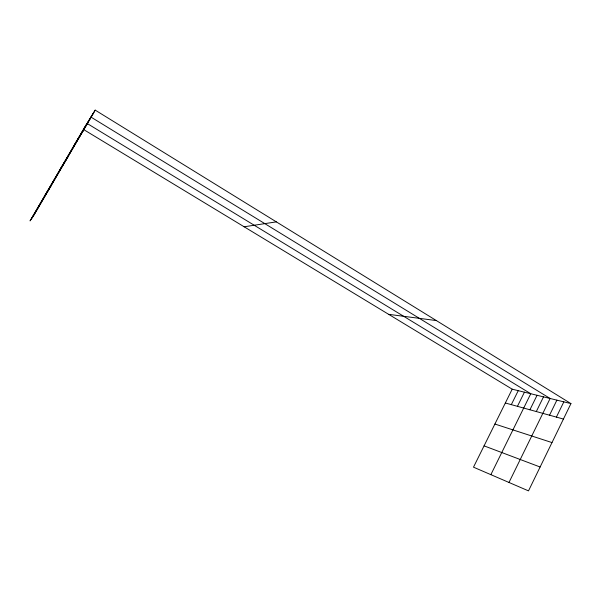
<?xml version="1.0" encoding="UTF-8"?>
<svg xmlns="http://www.w3.org/2000/svg" width="601" height="601" viewBox="0 0 601 601"><rect width="100%" height="100%" fill="white"/><g stroke="black" fill="none" stroke-linecap="round" stroke-linejoin="round"><path stroke-width="0.9" d="M570.95 403.602L528.504 490.874L473.49 467.172L512.202 389.178L570.95 403.602L95.198 110.126L83.411 129.418L512.202 389.178M549.532 415.201L556.894 400.146M556.398 417.102L563.836 401.851M508.987 482.46L550.125 398.486L90.946 117.075L32.732 216.893M529.924 409.784L537.069 395.278M536.302 411.55L543.514 396.863M517.431 406.336L524.433 392.175M490.859 474.655L530.766 393.73L87.07 123.423L31.35 218.952M511.316 404.646L518.242 390.658M84.591 127.472L30.05 220.89L34.242 214.64L95.198 110.126M81.886 132.723L93.733 112.515M73.976 145.585L84.441 128.576M59.589 170.248L68.018 156.726M44.662 195.843L50.957 185.979M244.126 226.78L276.347 221.874M388.682 314.346L436.356 320.573M505.343 402.993L563.438 419.047M494.901 424.036L551.988 442.576M484.068 445.859L540.111 467"/></g></svg>
